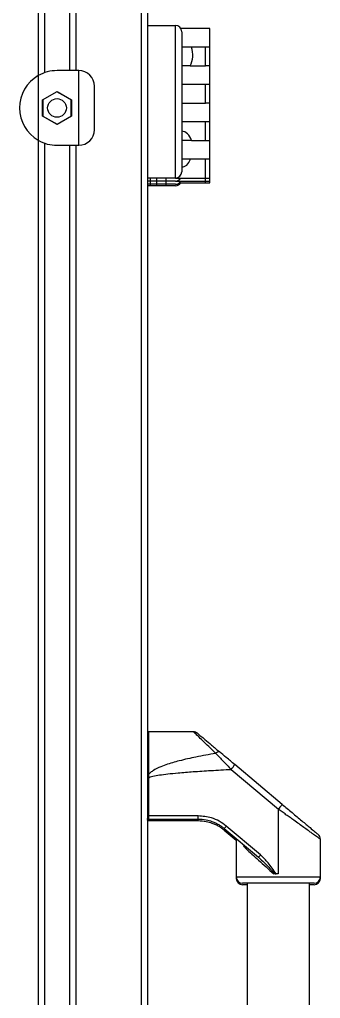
# Model space of a CAD drawing. Header units: millimetres. Extents: x 10 to 584, y 10 to 410.
# Drawn here: x 504.28 to 510.72, y 315.18 to 336.14 of the extents above; entities that cross this region are included whole.
import ezdxf

# ---------------------------------------------------------------- set-up
doc = ezdxf.new("R2010")
doc.units = ezdxf.units.MM

msp = doc.modelspace()

# ---------------------------------------------------------------- linework, layer by layer
at = {"color": 7, "linetype": 'Continuous', "lineweight": 25}
for p, q in [((505.34955, 345.11165), (505.34955, 335.04498)), ((506.88289, 345.11165), (506.88289, 280.11165)), ((507.01622, 345.11165), (507.01622, 280.11165)), ((504.68289, 344.11165), (504.68289, 334.9378)), ((504.81622, 344.11165), (504.81622, 334.99923)), ((507.01622, 336.01165), (507.61622, 336.01165)), ((507.61622, 332.74498), (507.61622, 336.01165)), ((508.34955, 335.94498), (507.73169, 335.94498)), ((507.74955, 335.87832), (507.74955, 332.87832)), ((508.34955, 335.54498), (508.34955, 335.94498)), ((507.96015, 335.54498), (507.74955, 335.54498)), ((508.26105, 335.54498), (507.96015, 335.54498)), ((508.34955, 335.54498), (508.26105, 335.54498)), ((508.26105, 335.14498), (508.26105, 335.54498)), ((508.34955, 335.14498), (508.34955, 335.54498)), ((507.93194, 335.14498), (507.74955, 335.14498)), ((507.93194, 335.14498), (508.26105, 335.14498)), ((508.34955, 335.14498), (508.26105, 335.14498)), ((508.34955, 334.74498), (508.34955, 335.14498)), ((504.68289, 334.9378), (504.68289, 333.55216)), ((505.54955, 335.04498), (505.08289, 335.04498)), ((505.54955, 333.44498), (505.54955, 335.04498)), ((508.26105, 334.74498), (507.74955, 334.74498)), ((508.34955, 334.74498), (508.26105, 334.74498)), ((508.26105, 334.34498), (508.26105, 334.74498)), ((508.34955, 334.34498), (508.34955, 334.74498)), ((504.77622, 334.42204), (505.08289, 334.59909)), ((505.08273, 334.59139), (504.78281, 334.41806)), ((505.38281, 334.41832), (505.08273, 334.59139)), ((505.08289, 334.59909), (505.38955, 334.42204)), ((505.88289, 333.77832), (505.88289, 334.71165)), ((504.77622, 334.06793), (504.77622, 334.42204)), ((504.78281, 334.41806), (504.78296, 334.07165)), ((505.38296, 334.07191), (505.38281, 334.41832)), ((505.38955, 334.42204), (505.38955, 334.06793)), ((507.74955, 334.34498), (508.26105, 334.34498)), ((508.34955, 334.34498), (508.26105, 334.34498)), ((508.34955, 333.94498), (508.34955, 334.34498)), ((505.08289, 333.89088), (504.77622, 334.06793)), ((504.78296, 334.07165), (505.08304, 333.89857)), ((505.38955, 334.06793), (505.08289, 333.89088)), ((505.08304, 333.89857), (505.38296, 334.07191)), ((508.26105, 333.94498), (507.74955, 333.94498)), ((508.34955, 333.94498), (508.26105, 333.94498)), ((508.26105, 333.54498), (508.26105, 333.94498)), ((508.34955, 333.54498), (508.34955, 333.94498)), ((504.68289, 333.55216), (504.68289, 311.60447)), ((504.81622, 333.49074), (504.81622, 311.6659)), ((507.96015, 333.54498), (507.74955, 333.54498)), ((507.96015, 333.54498), (508.26105, 333.54498)), ((508.26105, 333.54498), (508.34955, 333.54498)), ((508.34955, 333.14498), (508.34955, 333.54498)), ((505.08289, 333.44498), (505.54955, 333.44498)), ((505.34955, 333.44498), (505.34955, 311.71165)), ((507.9357, 333.14498), (507.74955, 333.14498)), ((508.26105, 333.14498), (507.9357, 333.14498)), ((508.34955, 333.14498), (508.26105, 333.14498)), ((508.26105, 332.74498), (508.26105, 333.14498)), ((508.34955, 332.74498), (508.34955, 333.14498)), ((507.61622, 332.74498), (507.01622, 332.74498)), ((507.08289, 332.67832), (507.01622, 332.67832)), ((507.08289, 332.67832), (507.08289, 332.74498)), ((507.2176, 332.67832), (507.08289, 332.67832)), ((507.08289, 332.61165), (507.08289, 332.67832)), ((507.2176, 332.67832), (507.2176, 332.74498)), ((507.41622, 332.67832), (507.2176, 332.67832)), ((507.2176, 332.61165), (507.2176, 332.67832)), ((507.41622, 332.67832), (507.41622, 332.74498)), ((507.61622, 332.67832), (507.41622, 332.67832)), ((507.41622, 332.61165), (507.41622, 332.67832)), ((507.61622, 332.74498), (508.26105, 332.74498)), ((507.61622, 332.67832), (508.26105, 332.67832)), ((507.70441, 332.64498), (508.26105, 332.64498)), ((508.26105, 332.67832), (508.26105, 332.74498)), ((508.26105, 332.74498), (508.34955, 332.74498)), ((508.26105, 332.64498), (508.26105, 332.67832)), ((508.26105, 332.67832), (508.34955, 332.67832)), ((508.26105, 332.64498), (508.34955, 332.64498)), ((508.34955, 332.67832), (508.34955, 332.74498)), ((508.34955, 332.64498), (508.34955, 332.67832)), ((507.08289, 332.61165), (507.01622, 332.61165)), ((507.08289, 332.57832), (507.01622, 332.57832)), ((507.2176, 332.61165), (507.08289, 332.61165)), ((507.08289, 332.57832), (507.08289, 332.61165)), ((507.2176, 332.57832), (507.08289, 332.57832)), ((507.41622, 332.61165), (507.2176, 332.61165)), ((507.2176, 332.57832), (507.2176, 332.61165)), ((507.41622, 332.57832), (507.2176, 332.57832)), ((507.61622, 332.61165), (507.41622, 332.61165)), ((507.41622, 332.57832), (507.41622, 332.61165)), ((507.61622, 332.57832), (507.41622, 332.57832)), ((508.00102, 320.88639), (507.03622, 320.88639)), ((508.80544, 320.08206), (509.81722, 319.23308)), ((509.89964, 319.33398), (508.88639, 320.1842)), ((507.03693, 319.90104), (507.03693, 319.08639)), ((509.81622, 319.22993), (509.81622, 317.84498)), ((507.03622, 319.01972), (508.10078, 319.01972)), ((508.10316, 319.08639), (507.03693, 319.08639)), ((507.03622, 318.98639), (508.10078, 318.98639)), ((508.65786, 318.81696), (509.39298, 318.20013)), ((509.43821, 318.2512), (508.70309, 318.86803)), ((508.65786, 318.78363), (508.91622, 318.56684)), ((508.91622, 318.60017), (508.91622, 317.77832)), ((510.71622, 317.77832), (510.71622, 318.58662)), ((508.91622, 317.77832), (508.91622, 317.74498)), ((509.74283, 317.84498), (509.76908, 317.84498)), ((509.81622, 317.84498), (509.76908, 317.84498)), ((510.71622, 317.74498), (510.71622, 317.77832)), ((510.58289, 317.64498), (509.04955, 317.64498)), ((509.14955, 317.61165), (509.04955, 317.61165)), ((509.14955, 317.64498), (509.14955, 311.29394)), ((510.48289, 312.30795), (510.48289, 317.64498)), ((510.58289, 317.61165), (510.48289, 317.61165))]:
    msp.add_line(p, q, dxfattribs=at)
at = {"color": 59, "linetype": 'Continuous', "lineweight": 25}
for p, q in [((505.48289, 345.11165), (505.48289, 335.04498)), ((505.48289, 333.44498), (505.48289, 311.71165)), ((507.03622, 320.88639), (507.03622, 319.969)), ((508.91622, 317.77832), (510.71622, 317.77832)), ((508.91622, 317.74498), (508.92045, 317.74498)), ((510.71199, 317.74498), (510.71622, 317.74498))]:
    msp.add_line(p, q, dxfattribs=at)
at = {"color": 7, "linetype": 'Continuous', "lineweight": 25, "flags": 128}
for points in [[(507.03684, 319.90772), (507.03724, 319.90715), (507.03763, 319.90659), (507.03803, 319.90603), (507.03843, 319.90547), (507.03882, 319.9049), (507.03922, 319.90434), (507.03962, 319.90378), (507.04001, 319.90322)], [(507.03693, 319.90104), (507.03866, 319.90226), (507.04001, 319.90322)]]:
    msp.add_lwpolyline(points, dxfattribs=at)
at = {"color": 7, "linetype": 'Continuous', "lineweight": 25}
msp.add_circle((505.08289, 334.24498), 0.2, dxfattribs=at)
for centre, radius, start, end in [((507.61622, 335.87832), 0.13333, 0, 90), ((505.08289, 334.24498), 0.8, 120, 240), ((505.08289, 334.24498), 0.8, 90, 120), ((505.54955, 334.71165), 0.33333, 0, 90), ((505.54955, 333.77832), 0.33333, 270, 0), ((505.08289, 334.24498), 0.8, 240, 270), ((507.61622, 332.87832), 0.13333, 270, 0), ((507.61622, 332.81165), 0.13333, 270, 330), ((507.61622, 332.74498), 0.13333, 270, 330), ((507.61622, 332.71165), 0.13333, 270, 330), ((507.03622, 320.86639), 0.02, 90, 180), ((508.00102, 320.75306), 0.13333, 50, 90), ((507.91896, 320.86775), 1.18455, 318.449442, 324.756371), ((510.58289, 318.58662), 0.13333, 0, 50), ((509.04955, 317.77832), 0.13333, 180, 270), ((509.04955, 317.74498), 0.13333, 180, 270), ((510.58289, 317.77832), 0.13333, 270, 0), ((510.58289, 317.74498), 0.13333, 270, 0)]:
    msp.add_arc(centre, radius, start, end, dxfattribs=at)
for centre, major_axis, start_param, end_param in [((507.74955, 335.37832), (0, 0.36667), 4.02261398, 5.18425082), ((507.74955, 333.37832), (0, 0.36667), 5.18425082, 6.28318531), ((507.74955, 333.31165), (0, 0.33333), 3.14159265, 4.1887902)]:
    msp.add_ellipse(centre, major_axis=major_axis, ratio=0.64483216, start_param=start_param, end_param=end_param, dxfattribs=at)
for points, knots in [([(508.47702, 320.42554), (508.42637, 320.47457), (508.32674, 320.57104), (508.1979, 320.69577), (508.09159, 320.79871), (508.01596, 320.87193), (508.00587, 320.88169), (508.00102, 320.88639)], [0, 0, 0, 0, 0.20844236, 0.41007202, 0.60041652, 0.80794258, 1, 1, 1, 1]), ([(508.08673, 320.8552), (508.09019, 320.85229), (508.09739, 320.84625), (508.15485, 320.79804), (508.25067, 320.71763), (508.38853, 320.60195), (508.50351, 320.50547), (508.56272, 320.45579)], [0, 0, 0, 0, 0.15708257, 0.32626326, 0.51101556, 0.74821415, 1, 1, 1, 1]), ([(508.47702, 320.42554), (508.33605, 320.40073), (508.07487, 320.35477), (507.71914, 320.27357), (507.45526, 320.19685), (507.27231, 320.12695), (507.16222, 320.07173), (507.08445, 320.02126), (507.0511, 319.98512), (507.03622, 319.969)], [0, 0, 0, 0, 0.28090855, 0.52046664, 0.71574878, 0.8197198, 0.90405805, 0.95721249, 1, 1, 1, 1]), ([(508.47702, 320.42554), (508.53014, 320.37013), (508.63608, 320.25963), (508.74909, 320.14114), (508.80544, 320.08206)], [0, 0, 0, 0, 0.50141674, 1, 1, 1, 1]), ([(508.88639, 320.1842), (508.82419, 320.23639), (508.7133, 320.32944), (508.60866, 320.41724), (508.56272, 320.45579)], [0, 0, 0, 0, 0.56093425, 1, 1, 1, 1]), ([(507.04001, 319.90322), (507.05164, 319.90915), (507.08154, 319.9244), (507.16121, 319.94322), (507.28629, 319.96576), (507.46616, 319.9881), (507.70548, 320.01204), (508.01282, 320.03623), (508.39048, 320.06068), (508.66124, 320.07463), (508.80544, 320.08206)], [0, 0, 0, 0, 0.02194753, 0.05644733, 0.13711926, 0.23668215, 0.361795, 0.54279434, 0.75649863, 1, 1, 1, 1]), ([(507.03622, 319.969), (507.03631, 319.95879), (507.03648, 319.93838), (507.03672, 319.91793), (507.03684, 319.90772)], [0, 0, 0, 0, 0.50062613, 1, 1, 1, 1]), ([(507.03684, 319.90772), (507.03686, 319.90647), (507.03689, 319.90425), (507.03692, 319.90202), (507.03693, 319.90104)], [0, 0, 0, 0, 0.56, 1, 1, 1, 1]), ([(509.81722, 319.23308), (509.81688, 319.23254), (509.81628, 319.23157), (509.81624, 319.23043), (509.81622, 319.22993)], [0, 0, 0, 0, 0.55769689, 1, 1, 1, 1]), ([(510.71622, 318.58662), (510.71326, 318.58873), (510.70712, 318.59312), (510.65615, 318.62956), (510.58737, 318.67871), (510.51566, 318.72998), (510.44662, 318.77932), (510.36126, 318.84034), (510.25877, 318.91361), (510.16033, 318.98395), (510.06652, 319.05104), (509.98276, 319.11088), (509.89799, 319.17148), (509.8432, 319.21064), (509.81622, 319.22993)], [0, 0, 0, 0, 0.10442027, 0.21699368, 0.33808333, 0.40100763, 0.46711379, 0.55489556, 0.64459873, 0.73791393, 0.80089669, 0.87201161, 0.93697556, 1, 1, 1, 1]), ([(509.89964, 319.33398), (509.89929, 319.33336), (509.89863, 319.33219), (509.89137, 319.32287), (509.87633, 319.30427), (509.84991, 319.27218), (509.82794, 319.2459), (509.81722, 319.23308)], [0, 0, 0, 0, 0.15124393, 0.28530448, 0.501035, 0.75656945, 1, 1, 1, 1]), ([(509.89964, 319.33398), (509.97032, 319.27468), (510.11466, 319.15356), (510.32028, 318.98103), (510.48604, 318.84194), (510.59583, 318.74981), (510.65753, 318.69803), (510.66503, 318.69175), (510.66859, 318.68876)], [0, 0, 0, 0, 0.19823655, 0.40485984, 0.60469911, 0.74938722, 0.88075932, 1, 1, 1, 1]), ([(507.03693, 319.08639), (507.03693, 319.07789), (507.03691, 319.06495), (507.03682, 319.04946), (507.03671, 319.03675), (507.03657, 319.02701), (507.03639, 319.02082), (507.03628, 319.0201), (507.03622, 319.01972)], [0, 0, 0, 0, 0.242483656, 0.369420875, 0.499786997, 0.709656854, 0.844873796, 1, 1, 1, 1]), ([(508.10078, 319.01972), (508.15955, 319.01635), (508.26044, 319.01055), (508.38383, 318.97426), (508.47161, 318.93778), (508.54012, 318.90129), (508.60227, 318.86144), (508.63966, 318.83152), (508.65786, 318.81696)], [0, 0, 0, 0, 0.29110147, 0.49977688, 0.63430787, 0.76252224, 0.88441969, 1, 1, 1, 1]), ([(508.70309, 318.86803), (508.65461, 318.9041), (508.5569, 318.97677), (508.35523, 319.06395), (508.19849, 319.0779), (508.10316, 319.08639)], [0, 0, 0, 0, 0.27844283, 0.56114742, 1, 1, 1, 1]), ([(508.10078, 318.98639), (508.15955, 318.98301), (508.26044, 318.97722), (508.38383, 318.94092), (508.47161, 318.90444), (508.54012, 318.86796), (508.60227, 318.82811), (508.63966, 318.79819), (508.65786, 318.78363)], [0, 0, 0, 0, 0.29110147, 0.49977688, 0.63430787, 0.76252224, 0.88441969, 1, 1, 1, 1]), ([(509.12817, 318.37806), (509.1676, 318.34253), (509.24925, 318.26894), (509.39428, 318.13823), (509.55263, 317.99552), (509.66386, 317.89527), (509.71966, 317.84498)], [0, 0, 0, 0, 0.2321401, 0.48083612, 0.73956845, 1, 1, 1, 1]), ([(509.39298, 318.20013), (509.45267, 318.14511), (509.57427, 318.03304), (509.68597, 317.90842), (509.74283, 317.84498)], [0, 0, 0, 0, 0.49091173, 1, 1, 1, 1]), ([(509.76908, 317.84498), (509.71484, 317.92719), (509.61808, 318.07382), (509.49311, 318.19705), (509.43821, 318.2512)], [0, 0, 0, 0, 0.56064178, 1, 1, 1, 1])]:
    msp.add_open_spline(points, degree=3, knots=knots, dxfattribs=at)
for points in [[(508.56272, 320.45579), (508.55833, 320.4581), (508.54955, 320.46271), (508.52862, 320.45842), (508.50398, 320.44662), (508.486, 320.43257), (508.47702, 320.42554)], [(507.01622, 319.96735), (507.01652, 319.96756), (507.01712, 319.968), (507.02175, 319.96854), (507.02836, 319.96892), (507.0336, 319.96897), (507.03622, 319.969)], [(507.01622, 319.90758), (507.0163, 319.90759), (507.01645, 319.90761), (507.01769, 319.90764), (507.01961, 319.90766), (507.02221, 319.90768), (507.02536, 319.9077), (507.02895, 319.90771), (507.03283, 319.90772), (507.0355, 319.90772), (507.03684, 319.90772)], [(507.01622, 319.90104), (507.0163, 319.90104), (507.01645, 319.90104), (507.0177, 319.90104), (507.01963, 319.90104), (507.02224, 319.90104), (507.02541, 319.90104), (507.02902, 319.90104), (507.03291, 319.90104), (507.03559, 319.90104), (507.03693, 319.90104)], [(507.03693, 319.08639), (507.03559, 319.08639), (507.03291, 319.08639), (507.02902, 319.08639), (507.02541, 319.08639), (507.02224, 319.08639), (507.01963, 319.08639), (507.0177, 319.08639), (507.01645, 319.08639), (507.0163, 319.08639), (507.01622, 319.08639)], [(507.03622, 319.01972), (507.0336, 319.02002), (507.02836, 319.02063), (507.02175, 319.02525), (507.01712, 319.03186), (507.01652, 319.0371), (507.01622, 319.03972)], [(507.03622, 318.98639), (507.0336, 318.98669), (507.02836, 318.98729), (507.02175, 318.99192), (507.01712, 318.99853), (507.01652, 319.00377), (507.01622, 319.00639)], [(508.10078, 319.01972), (508.10109, 319.02073), (508.10171, 319.02273), (508.1025, 319.03815), (508.10305, 319.06018), (508.10312, 319.07765), (508.10316, 319.08639)], [(508.65786, 318.81696), (508.65871, 318.8176), (508.66041, 318.81887), (508.67106, 318.83062), (508.68591, 318.84766), (508.69737, 318.86124), (508.70309, 318.86803)], [(509.12817, 318.37806), (509.12963, 318.38323), (509.13255, 318.39357), (509.13209, 318.40794), (509.12828, 318.42048), (509.1228, 318.42625), (509.12006, 318.42913)], [(509.39298, 318.20013), (509.39383, 318.20076), (509.39552, 318.20203), (509.40618, 318.21378), (509.42102, 318.23082), (509.43248, 318.2444), (509.43821, 318.2512)]]:
    msp.add_open_spline(points, degree=3, dxfattribs=at)
at = {"color": 59, "linetype": 'Continuous', "lineweight": 25}
for points, knots in [([(507.03685, 319.02234), (507.03684, 319.02035), (507.03681, 319.01427), (507.03671, 319.00349), (507.03657, 318.99367), (507.03639, 318.98749), (507.03628, 318.98677), (507.03622, 318.98639)], [0, 0, 0, 0, 0.09144704, 0.27928156, 0.58166689, 0.77649058, 1, 1, 1, 1]), ([(508.10078, 318.98639), (508.10109, 318.98743), (508.10171, 318.98952), (508.10243, 319.00248), (508.10269, 319.01477), (508.10279, 319.01952)], [0, 0, 0, 0, 0.380385, 0.76076999, 1, 1, 1, 1]), ([(508.65786, 318.78363), (508.65877, 318.78435), (508.6606, 318.78578), (508.66757, 318.79333), (508.67325, 318.79988), (508.67401, 318.80075)], [0, 0, 0, 0, 0.46407293, 0.92814587, 1, 1, 1, 1]), ([(509.12817, 318.37806), (509.1151, 318.39217), (509.09193, 318.41716), (509.07787, 318.45374), (509.07174, 318.46968)], [0, 0, 0, 0, 0.56419592, 1, 1, 1, 1])]:
    msp.add_open_spline(points, degree=3, knots=knots, dxfattribs=at)

doc.saveas('drawing.dxf')
